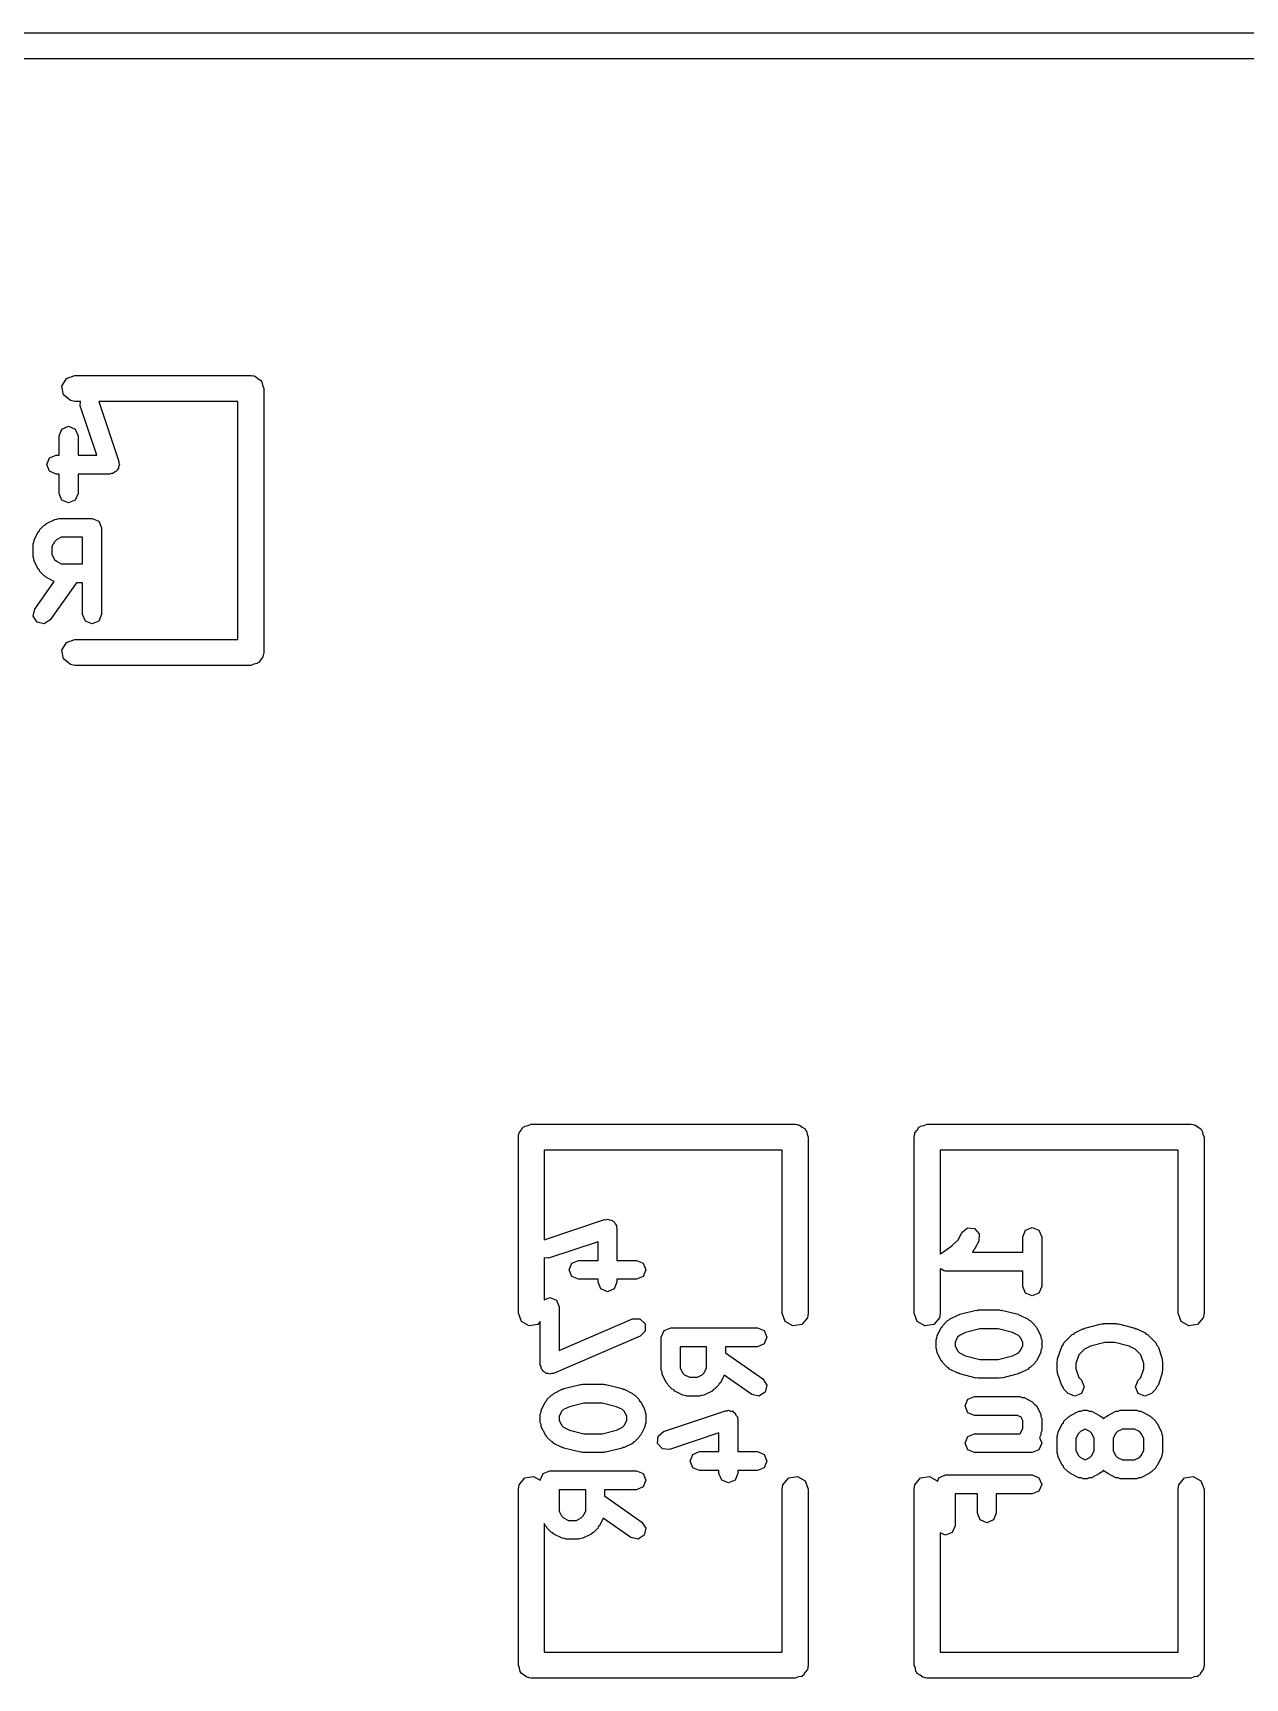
# Model space of a CAD drawing. Extents: x 0.04 to 3.57, y 0.34 to 1.61.
# Drawn here: x 1.073 to 1.3486, y 1.2368 to 1.6108 of the extents above; entities that cross this region are included whole.
import ezdxf

# ---------------------------------------------------------------- set-up
doc = ezdxf.new("R2010")
doc.units = 0
doc.header["$MEASUREMENT"] = 0
doc.layers.add('BLACK', color=7, linetype='CONTINUOUS')

msp = doc.modelspace()

# ---------------------------------------------------------------- linework, layer by layer
at = {"layer": 'BLACK', "linetype": 'CONTINUOUS'}
for p, q in [((0.03835, 1.61083), (1.77063, 1.61083)), ((1.76768, 1.60492), (0.0413, 1.60492)), ((1.07959, 1.53051), (1.0806, 1.53226)), ((1.07994, 1.52852), (1.07959, 1.53051)), ((1.0806, 1.53226), (1.0825, 1.53295)), ((1.0825, 1.53295), (1.1225, 1.53295)), ((1.1225, 1.53295), (1.12288, 1.53289)), ((1.12288, 1.53289), (1.12301, 1.53291)), ((1.12301, 1.53291), (1.12313, 1.53284)), ((1.12313, 1.53284), (1.12351, 1.53277)), ((1.12351, 1.53277), (1.1241, 1.53228)), ((1.1241, 1.53228), (1.12476, 1.5319)), ((1.12476, 1.5319), (1.12485, 1.53165)), ((1.12485, 1.53165), (1.12506, 1.53148)), ((1.12506, 1.53148), (1.12519, 1.53072)), ((1.12519, 1.53072), (1.12545, 1.53)), ((1.12545, 1.53), (1.12545, 1.47)), ((1.08149, 1.52723), (1.07994, 1.52852)), ((1.0825, 1.52705), (1.08149, 1.52723)), ((1.08382, 1.52705), (1.0825, 1.52705)), ((1.08375, 1.52607), (1.08382, 1.52705)), ((1.0875, 1.51483), (1.08375, 1.52607)), ((1.11955, 1.52705), (1.08796, 1.52705)), ((1.08796, 1.52705), (1.09252, 1.51336)), ((1.11955, 1.47295), (1.11955, 1.52705)), ((1.07895, 1.51924), (1.07958, 1.52076)), ((1.07895, 1.51483), (1.07895, 1.51924)), ((1.07958, 1.52076), (1.0811, 1.52139)), ((1.0811, 1.52139), (1.08262, 1.52076)), ((1.08262, 1.52076), (1.08325, 1.51924)), ((1.08325, 1.51924), (1.08325, 1.51483)), ((1.07677, 1.5142), (1.07829, 1.51483)), ((1.07829, 1.51483), (1.07895, 1.51483)), ((1.08325, 1.51483), (1.0875, 1.51483)), ((1.07614, 1.51268), (1.07677, 1.5142)), ((1.07677, 1.51116), (1.07614, 1.51268)), ((1.07829, 1.51053), (1.07677, 1.51116)), ((1.092, 1.51116), (1.09154, 1.51096)), ((1.09214, 1.51148), (1.092, 1.51116)), ((1.09241, 1.51172), (1.09214, 1.51148)), ((1.09244, 1.51221), (1.09241, 1.51172)), ((1.09263, 1.51268), (1.09244, 1.51221)), ((1.09252, 1.51336), (1.0925, 1.513)), ((1.0925, 1.513), (1.09263, 1.51268)), ((1.07895, 1.51053), (1.07829, 1.51053)), ((1.07895, 1.50611), (1.07895, 1.51053)), ((1.09048, 1.51053), (1.08325, 1.51053)), ((1.08325, 1.51053), (1.08325, 1.50611)), ((1.09081, 1.51066), (1.09048, 1.51053)), ((1.09116, 1.51064), (1.09081, 1.51066)), ((1.09154, 1.51096), (1.09116, 1.51064)), ((1.07958, 1.50459), (1.07895, 1.50611)), ((1.0811, 1.50396), (1.07958, 1.50459)), ((1.08262, 1.50459), (1.0811, 1.50396)), ((1.08325, 1.50611), (1.08262, 1.50459)), ((1.07608, 1.49929), (1.07796, 1.50023)), ((1.07796, 1.50023), (1.07845, 1.50027)), ((1.07845, 1.50027), (1.07892, 1.50046)), ((1.07892, 1.50046), (1.08642, 1.50046)), ((1.08642, 1.50046), (1.08794, 1.49983)), ((1.08794, 1.49983), (1.08857, 1.49831)), ((1.07324, 1.49552), (1.07418, 1.4974)), ((1.07418, 1.4974), (1.07445, 1.49763)), ((1.07445, 1.49763), (1.07458, 1.49795)), ((1.07458, 1.49795), (1.07552, 1.49889)), ((1.07552, 1.49889), (1.07585, 1.49903)), ((1.07585, 1.49903), (1.07608, 1.49929)), ((1.07942, 1.49616), (1.07831, 1.4956)), ((1.08427, 1.49616), (1.07942, 1.49616)), ((1.08427, 1.49014), (1.08427, 1.49616)), ((1.08857, 1.49831), (1.08857, 1.47861)), ((1.07301, 1.49456), (1.07321, 1.49502)), ((1.07301, 1.49174), (1.07301, 1.49456)), ((1.07321, 1.49502), (1.07324, 1.49552)), ((1.07787, 1.49516), (1.07731, 1.49405)), ((1.07731, 1.49405), (1.07731, 1.49225)), ((1.07831, 1.4956), (1.07787, 1.49516)), ((1.07321, 1.49128), (1.07301, 1.49174)), ((1.07324, 1.49078), (1.07321, 1.49128)), ((1.07418, 1.48891), (1.07324, 1.49078)), ((1.07445, 1.48867), (1.07418, 1.48891)), ((1.07458, 1.48835), (1.07445, 1.48867)), ((1.07731, 1.49225), (1.07787, 1.49114)), ((1.07787, 1.49114), (1.07831, 1.4907)), ((1.07831, 1.4907), (1.07942, 1.49014)), ((1.07942, 1.49014), (1.08427, 1.49014)), ((1.0734, 1.47984), (1.07781, 1.48614)), ((1.07552, 1.48741), (1.07458, 1.48835)), ((1.07585, 1.48727), (1.07552, 1.48741)), ((1.07608, 1.48701), (1.07585, 1.48727)), ((1.07781, 1.48614), (1.07608, 1.48701)), ((1.08285, 1.48584), (1.07693, 1.47738)), ((1.08427, 1.48584), (1.08285, 1.48584)), ((1.08427, 1.47861), (1.08427, 1.48584)), ((1.07305, 1.47824), (1.0734, 1.47984)), ((1.07393, 1.47685), (1.07305, 1.47824)), ((1.07693, 1.47738), (1.07554, 1.47649)), ((1.0849, 1.47709), (1.08427, 1.47861)), ((1.08857, 1.47861), (1.08794, 1.47709)), ((1.07554, 1.47649), (1.07393, 1.47685)), ((1.08642, 1.47646), (1.0849, 1.47709)), ((1.08794, 1.47709), (1.08642, 1.47646)), ((1.07959, 1.47051), (1.0806, 1.47226)), ((1.07994, 1.46852), (1.07959, 1.47051)), ((1.0806, 1.47226), (1.0825, 1.47295)), ((1.0825, 1.47295), (1.11955, 1.47295)), ((1.12545, 1.47), (1.12539, 1.46962)), ((1.08149, 1.46723), (1.07994, 1.46852)), ((1.0825, 1.46705), (1.08149, 1.46723)), ((1.1225, 1.46705), (1.0825, 1.46705)), ((1.12322, 1.46731), (1.1225, 1.46705)), ((1.12398, 1.46744), (1.12322, 1.46731)), ((1.12415, 1.46765), (1.12398, 1.46744)), ((1.1244, 1.46774), (1.12415, 1.46765)), ((1.12478, 1.4684), (1.1244, 1.46774)), ((1.12527, 1.46899), (1.12478, 1.4684)), ((1.12534, 1.46937), (1.12527, 1.46899)), ((1.12541, 1.46949), (1.12534, 1.46937)), ((1.12539, 1.46962), (1.12541, 1.46949)), ((1.18402, 1.36136), (1.1844, 1.36203)), ((1.1844, 1.36203), (1.18465, 1.36212)), ((1.18465, 1.36212), (1.18482, 1.36232)), ((1.18482, 1.36232), (1.18558, 1.36245)), ((1.18558, 1.36245), (1.1863, 1.36272)), ((1.1863, 1.36272), (1.2463, 1.36272)), ((1.2463, 1.36272), (1.24668, 1.36265)), ((1.24668, 1.36265), (1.24681, 1.36267)), ((1.24681, 1.36267), (1.24693, 1.36261)), ((1.24693, 1.36261), (1.24731, 1.36254)), ((1.24731, 1.36254), (1.2479, 1.36205)), ((1.2479, 1.36205), (1.24856, 1.36166)), ((1.24856, 1.36166), (1.24865, 1.36141)), ((1.27402, 1.36136), (1.2744, 1.36203)), ((1.2744, 1.36203), (1.27465, 1.36212)), ((1.27465, 1.36212), (1.27482, 1.36232)), ((1.27482, 1.36232), (1.27558, 1.36245)), ((1.27558, 1.36245), (1.2763, 1.36272)), ((1.2763, 1.36272), (1.3363, 1.36272)), ((1.3363, 1.36272), (1.33668, 1.36265)), ((1.33668, 1.36265), (1.33681, 1.36267)), ((1.33681, 1.36267), (1.33693, 1.36261)), ((1.33693, 1.36261), (1.33731, 1.36254)), ((1.33731, 1.36254), (1.3379, 1.36205)), ((1.3379, 1.36205), (1.33856, 1.36166)), ((1.33856, 1.36166), (1.33865, 1.36141)), ((1.18335, 1.35976), (1.18341, 1.36015)), ((1.18335, 1.31976), (1.18335, 1.35976)), ((1.18339, 1.36028), (1.18346, 1.36039)), ((1.18341, 1.36015), (1.18339, 1.36028)), ((1.18346, 1.36039), (1.18352, 1.36077)), ((1.18352, 1.36077), (1.18402, 1.36136)), ((1.24865, 1.36141), (1.24886, 1.36124)), ((1.24886, 1.36124), (1.24899, 1.36048)), ((1.24899, 1.36048), (1.24925, 1.35976)), ((1.24925, 1.35976), (1.24925, 1.31976)), ((1.27335, 1.35976), (1.27341, 1.36015)), ((1.27335, 1.31976), (1.27335, 1.35976)), ((1.27339, 1.36028), (1.27346, 1.36039)), ((1.27341, 1.36015), (1.27339, 1.36028)), ((1.27346, 1.36039), (1.27352, 1.36077)), ((1.27352, 1.36077), (1.27402, 1.36136)), ((1.33865, 1.36141), (1.33886, 1.36124)), ((1.33886, 1.36124), (1.33899, 1.36048)), ((1.33899, 1.36048), (1.33925, 1.35976)), ((1.33925, 1.35976), (1.33925, 1.31976)), ((1.24335, 1.35681), (1.18925, 1.35681)), ((1.18925, 1.35681), (1.18925, 1.33648)), ((1.24335, 1.31976), (1.24335, 1.35681)), ((1.33335, 1.35681), (1.27925, 1.35681)), ((1.27925, 1.35681), (1.27925, 1.33322)), ((1.33335, 1.31976), (1.33335, 1.35681)), ((1.18925, 1.33648), (1.20294, 1.34104)), ((1.20294, 1.34104), (1.2033, 1.34102)), ((1.2033, 1.34102), (1.20362, 1.34115)), ((1.20362, 1.34115), (1.20408, 1.34096)), ((1.20408, 1.34096), (1.20458, 1.34093)), ((1.20458, 1.34093), (1.20482, 1.34066)), ((1.20482, 1.34066), (1.20514, 1.34052)), ((1.20514, 1.34052), (1.20533, 1.34006)), ((1.20533, 1.34006), (1.20566, 1.33968)), ((1.20566, 1.33968), (1.20564, 1.33933)), ((1.20564, 1.33933), (1.20577, 1.339)), ((1.20577, 1.339), (1.20577, 1.33177)), ((1.28419, 1.33809), (1.28544, 1.33917)), ((1.28544, 1.33917), (1.28708, 1.33905)), ((1.28708, 1.33905), (1.28816, 1.33781)), ((1.29867, 1.33865), (1.30019, 1.33928)), ((1.30019, 1.33928), (1.30171, 1.33865)), ((1.20147, 1.33602), (1.19023, 1.33227)), ((1.20147, 1.33177), (1.20147, 1.33602)), ((1.28193, 1.33505), (1.28341, 1.33653)), ((1.28341, 1.33653), (1.28419, 1.33809)), ((1.28804, 1.33617), (1.2871, 1.33429)), ((1.28816, 1.33781), (1.28804, 1.33617)), ((1.29804, 1.33713), (1.29867, 1.33865)), ((1.29804, 1.33365), (1.29804, 1.33713)), ((1.30171, 1.33865), (1.30234, 1.33713)), ((1.30234, 1.33713), (1.30234, 1.32587)), ((1.19023, 1.33227), (1.18925, 1.33234)), ((1.18925, 1.33234), (1.18925, 1.32282)), ((1.19554, 1.33114), (1.19706, 1.33177)), ((1.19706, 1.33177), (1.20147, 1.33177)), ((1.20577, 1.33177), (1.21019, 1.33177)), ((1.21019, 1.33177), (1.21171, 1.33114)), ((1.27925, 1.33322), (1.2793, 1.33329)), ((1.2793, 1.33329), (1.28193, 1.33505)), ((1.2867, 1.33373), (1.28662, 1.33365)), ((1.28662, 1.33365), (1.29804, 1.33365)), ((1.28684, 1.33406), (1.2867, 1.33373)), ((1.2871, 1.33429), (1.28684, 1.33406)), ((1.19491, 1.32962), (1.19554, 1.33114)), ((1.19554, 1.3281), (1.19491, 1.32962)), ((1.19706, 1.32747), (1.19554, 1.3281)), ((1.21171, 1.3281), (1.21019, 1.32747)), ((1.21171, 1.33114), (1.21234, 1.32962)), ((1.21234, 1.32962), (1.21171, 1.3281)), ((1.27955, 1.32974), (1.27925, 1.32986)), ((1.27925, 1.32986), (1.27925, 1.31976)), ((1.28007, 1.32939), (1.27955, 1.32974)), ((1.28028, 1.32943), (1.28007, 1.32939)), ((1.28049, 1.32935), (1.28028, 1.32943)), ((1.29804, 1.32935), (1.28049, 1.32935)), ((1.29804, 1.32587), (1.29804, 1.32935)), ((1.20147, 1.32747), (1.19706, 1.32747)), ((1.20147, 1.32681), (1.20147, 1.32747)), ((1.2021, 1.32529), (1.20147, 1.32681)), ((1.20362, 1.32466), (1.2021, 1.32529)), ((1.20514, 1.32529), (1.20362, 1.32466)), ((1.20577, 1.32681), (1.20514, 1.32529)), ((1.21019, 1.32747), (1.20577, 1.32747)), ((1.20577, 1.32747), (1.20577, 1.32681)), ((1.29867, 1.32435), (1.29804, 1.32587)), ((1.30019, 1.32372), (1.29867, 1.32435)), ((1.30171, 1.32435), (1.30019, 1.32372)), ((1.30234, 1.32587), (1.30171, 1.32435)), ((1.18925, 1.32282), (1.19049, 1.32333)), ((1.19049, 1.32333), (1.19201, 1.3227)), ((1.19201, 1.3227), (1.19264, 1.32118)), ((1.19264, 1.32118), (1.19264, 1.31131)), ((1.28372, 1.31951), (1.28747, 1.32045)), ((1.28747, 1.32045), (1.28774, 1.32041)), ((1.28774, 1.32041), (1.28799, 1.32052)), ((1.28799, 1.32052), (1.29268, 1.32052)), ((1.29268, 1.32052), (1.29294, 1.32041)), ((1.29294, 1.32041), (1.29321, 1.32045)), ((1.29321, 1.32045), (1.29696, 1.31951)), ((1.18404, 1.31787), (1.18335, 1.31976)), ((1.18579, 1.31686), (1.18404, 1.31787)), ((1.18778, 1.31721), (1.18579, 1.31686)), ((1.18834, 1.31788), (1.18778, 1.31721)), ((1.18834, 1.30805), (1.18834, 1.31788)), ((1.19264, 1.31131), (1.20934, 1.31847)), ((1.20934, 1.31847), (1.21099, 1.31849)), ((1.21099, 1.31849), (1.21217, 1.31734)), ((1.21217, 1.31734), (1.21219, 1.31569)), ((1.24404, 1.31787), (1.24335, 1.31976)), ((1.24579, 1.31686), (1.24404, 1.31787)), ((1.24778, 1.31721), (1.24579, 1.31686)), ((1.24907, 1.31875), (1.24778, 1.31721)), ((1.24925, 1.31976), (1.24907, 1.31875)), ((1.27404, 1.31787), (1.27335, 1.31976)), ((1.27579, 1.31686), (1.27404, 1.31787)), ((1.27778, 1.31721), (1.27579, 1.31686)), ((1.27907, 1.31875), (1.27778, 1.31721)), ((1.27925, 1.31976), (1.27907, 1.31875)), ((1.2795, 1.31651), (1.27977, 1.31675)), ((1.27977, 1.31675), (1.27991, 1.31707)), ((1.27991, 1.31707), (1.28085, 1.31801)), ((1.28085, 1.31801), (1.28117, 1.31815)), ((1.28117, 1.31815), (1.2814, 1.31841)), ((1.2814, 1.31841), (1.28328, 1.31935)), ((1.28328, 1.31935), (1.28352, 1.31937)), ((1.28352, 1.31937), (1.28372, 1.31951)), ((1.29696, 1.31951), (1.29715, 1.31937)), ((1.29715, 1.31937), (1.2974, 1.31935)), ((1.2974, 1.31935), (1.29927, 1.31841)), ((1.29927, 1.31841), (1.29951, 1.31815)), ((1.29951, 1.31815), (1.29983, 1.31801)), ((1.29983, 1.31801), (1.30077, 1.31707)), ((1.30077, 1.31707), (1.30091, 1.31675)), ((1.30091, 1.31675), (1.30117, 1.31651)), ((1.31216, 1.31639), (1.31591, 1.31733)), ((1.31591, 1.31733), (1.31618, 1.31729)), ((1.31618, 1.31729), (1.31643, 1.31739)), ((1.31643, 1.31739), (1.31925, 1.31739)), ((1.31925, 1.31739), (1.3195, 1.31729)), ((1.3195, 1.31729), (1.31977, 1.31733)), ((1.31977, 1.31733), (1.32352, 1.31639)), ((1.33404, 1.31787), (1.33335, 1.31976)), ((1.33579, 1.31686), (1.33404, 1.31787)), ((1.33778, 1.31721), (1.33579, 1.31686)), ((1.33907, 1.31875), (1.33778, 1.31721)), ((1.33925, 1.31976), (1.33907, 1.31875)), ((1.21104, 1.31451), (1.19134, 1.30607)), ((1.21219, 1.31569), (1.21104, 1.31451)), ((1.21584, 1.3143), (1.21647, 1.31582)), ((1.21584, 1.3068), (1.21584, 1.3143)), ((1.21647, 1.31582), (1.21799, 1.31645)), ((1.21799, 1.31645), (1.23769, 1.31645)), ((1.23769, 1.31645), (1.23921, 1.31582)), ((1.23921, 1.31582), (1.23984, 1.3143)), ((1.23984, 1.3143), (1.23921, 1.31278)), ((1.27834, 1.31368), (1.27853, 1.31414)), ((1.27834, 1.3118), (1.27834, 1.31368)), ((1.27853, 1.31414), (1.27857, 1.31464)), ((1.27857, 1.31464), (1.2795, 1.31651)), ((1.28319, 1.31428), (1.28264, 1.31317)), ((1.28264, 1.31317), (1.28264, 1.31231)), ((1.28364, 1.31472), (1.28319, 1.31428)), ((1.28499, 1.3154), (1.28364, 1.31472)), ((1.28826, 1.31622), (1.28499, 1.3154)), ((1.29242, 1.31622), (1.28826, 1.31622)), ((1.29569, 1.3154), (1.29242, 1.31622)), ((1.29704, 1.31472), (1.29569, 1.3154)), ((1.29748, 1.31428), (1.29704, 1.31472)), ((1.29804, 1.31317), (1.29748, 1.31428)), ((1.29804, 1.31231), (1.29804, 1.31317)), ((1.30117, 1.31651), (1.30211, 1.31464)), ((1.30211, 1.31464), (1.30215, 1.31414)), ((1.30215, 1.31414), (1.30234, 1.31368)), ((1.30234, 1.31368), (1.30234, 1.3118)), ((1.30722, 1.31255), (1.30741, 1.31301)), ((1.30741, 1.31301), (1.30928, 1.31489)), ((1.30928, 1.31489), (1.30961, 1.31502)), ((1.30961, 1.31502), (1.30984, 1.31529)), ((1.30984, 1.31529), (1.31172, 1.31623)), ((1.31172, 1.31623), (1.31196, 1.31624)), ((1.31196, 1.31624), (1.31216, 1.31639)), ((1.3167, 1.31309), (1.31343, 1.31228)), ((1.31898, 1.31309), (1.3167, 1.31309)), ((1.32225, 1.31228), (1.31898, 1.31309)), ((1.32352, 1.31639), (1.32372, 1.31624)), ((1.32372, 1.31624), (1.32396, 1.31623)), ((1.32396, 1.31623), (1.32584, 1.31529)), ((1.32584, 1.31529), (1.32607, 1.31502)), ((1.32607, 1.31502), (1.3264, 1.31489)), ((1.3264, 1.31489), (1.32827, 1.31301)), ((1.32827, 1.31301), (1.32846, 1.31255)), ((1.22616, 1.31215), (1.22014, 1.31215)), ((1.22014, 1.31215), (1.22014, 1.30731)), ((1.22616, 1.30731), (1.22616, 1.31215)), ((1.23769, 1.31215), (1.23046, 1.31215)), ((1.23046, 1.31215), (1.23046, 1.31073)), ((1.23046, 1.31073), (1.23892, 1.30481)), ((1.23921, 1.31278), (1.23769, 1.31215)), ((1.27853, 1.31134), (1.27834, 1.3118)), ((1.27857, 1.31084), (1.27853, 1.31134)), ((1.2795, 1.30896), (1.27857, 1.31084)), ((1.28264, 1.31231), (1.28319, 1.3112)), ((1.28319, 1.3112), (1.28364, 1.31075)), ((1.28364, 1.31075), (1.28499, 1.31008)), ((1.28499, 1.31008), (1.28826, 1.30926)), ((1.28826, 1.30926), (1.29242, 1.30926)), ((1.29242, 1.30926), (1.29569, 1.31008)), ((1.29569, 1.31008), (1.29704, 1.31075)), ((1.29704, 1.31075), (1.29748, 1.3112)), ((1.29748, 1.3112), (1.29804, 1.31231)), ((1.30211, 1.31084), (1.30117, 1.30896)), ((1.30215, 1.31134), (1.30211, 1.31084)), ((1.30234, 1.3118), (1.30215, 1.31134)), ((1.30595, 1.30936), (1.30689, 1.31217)), ((1.30597, 1.309), (1.30595, 1.30936)), ((1.30689, 1.31217), (1.30722, 1.31255)), ((1.31081, 1.31033), (1.31014, 1.30833)), ((1.31208, 1.3116), (1.31081, 1.31033)), ((1.31343, 1.31228), (1.31208, 1.3116)), ((1.3236, 1.3116), (1.32225, 1.31228)), ((1.32487, 1.31033), (1.3236, 1.3116)), ((1.32554, 1.30833), (1.32487, 1.31033)), ((1.32846, 1.31255), (1.32879, 1.31217)), ((1.32879, 1.31217), (1.32973, 1.30936)), ((1.32973, 1.30936), (1.3297, 1.309)), ((1.18851, 1.30764), (1.18834, 1.30805)), ((1.18851, 1.3072), (1.18851, 1.30764)), ((1.18881, 1.30691), (1.18851, 1.3072)), ((1.18897, 1.30653), (1.18881, 1.30691)), ((1.18938, 1.30636), (1.18897, 1.30653)), ((1.18969, 1.30605), (1.18938, 1.30636)), ((1.19011, 1.30606), (1.18969, 1.30605)), ((1.19049, 1.3059), (1.19011, 1.30606)), ((1.1909, 1.30607), (1.19049, 1.3059)), ((1.19134, 1.30607), (1.1909, 1.30607)), ((1.21603, 1.30634), (1.21584, 1.3068)), ((1.21607, 1.30584), (1.21603, 1.30634)), ((1.217, 1.30396), (1.21607, 1.30584)), ((1.22014, 1.30731), (1.22069, 1.3062)), ((1.22069, 1.3062), (1.22114, 1.30575)), ((1.22114, 1.30575), (1.22225, 1.3052)), ((1.22405, 1.3052), (1.22516, 1.30575)), ((1.22516, 1.30575), (1.2256, 1.3062)), ((1.2256, 1.3062), (1.22616, 1.30731)), ((1.23016, 1.30569), (1.22929, 1.30396)), ((1.23646, 1.30129), (1.23016, 1.30569)), ((1.27977, 1.30873), (1.2795, 1.30896)), ((1.27991, 1.3084), (1.27977, 1.30873)), ((1.28085, 1.30746), (1.27991, 1.3084)), ((1.28117, 1.30733), (1.28085, 1.30746)), ((1.2814, 1.30706), (1.28117, 1.30733)), ((1.28328, 1.30612), (1.2814, 1.30706)), ((1.28352, 1.30611), (1.28328, 1.30612)), ((1.28372, 1.30596), (1.28352, 1.30611)), ((1.28747, 1.30502), (1.28372, 1.30596)), ((1.29696, 1.30596), (1.29321, 1.30502)), ((1.29715, 1.30611), (1.29696, 1.30596)), ((1.2974, 1.30612), (1.29715, 1.30611)), ((1.29927, 1.30706), (1.2974, 1.30612)), ((1.29951, 1.30733), (1.29927, 1.30706)), ((1.29983, 1.30746), (1.29951, 1.30733)), ((1.30077, 1.3084), (1.29983, 1.30746)), ((1.30091, 1.30873), (1.30077, 1.3084)), ((1.30117, 1.30896), (1.30091, 1.30873)), ((1.30584, 1.30868), (1.30597, 1.309)), ((1.30584, 1.3068), (1.30584, 1.30868)), ((1.30597, 1.30647), (1.30584, 1.3068)), ((1.30595, 1.30612), (1.30597, 1.30647)), ((1.30689, 1.30331), (1.30595, 1.30612)), ((1.31014, 1.30833), (1.31014, 1.30715)), ((1.31014, 1.30715), (1.31081, 1.30515)), ((1.32487, 1.30515), (1.32554, 1.30715)), ((1.32554, 1.30715), (1.32554, 1.30833)), ((1.32973, 1.30612), (1.32879, 1.30331)), ((1.3297, 1.309), (1.32984, 1.30868)), ((1.32984, 1.3068), (1.3297, 1.30647)), ((1.3297, 1.30647), (1.32973, 1.30612)), ((1.32984, 1.30868), (1.32984, 1.3068)), ((1.1914, 1.30153), (1.19328, 1.30247)), ((1.19328, 1.30247), (1.19352, 1.30248)), ((1.19352, 1.30248), (1.19372, 1.30263)), ((1.19372, 1.30263), (1.19747, 1.30357)), ((1.19747, 1.30357), (1.19774, 1.30353)), ((1.19774, 1.30353), (1.19799, 1.30363)), ((1.19799, 1.30363), (1.20268, 1.30363)), ((1.20268, 1.30363), (1.20294, 1.30353)), ((1.20294, 1.30353), (1.20321, 1.30357)), ((1.20321, 1.30357), (1.20696, 1.30263)), ((1.20696, 1.30263), (1.20715, 1.30248)), ((1.20715, 1.30248), (1.2074, 1.30247)), ((1.2074, 1.30247), (1.20927, 1.30153)), ((1.21727, 1.30373), (1.217, 1.30396)), ((1.21741, 1.3034), (1.21727, 1.30373)), ((1.21835, 1.30246), (1.21741, 1.3034)), ((1.21867, 1.30233), (1.21835, 1.30246)), ((1.2189, 1.30206), (1.21867, 1.30233)), ((1.22078, 1.30112), (1.2189, 1.30206)), ((1.22225, 1.3052), (1.22405, 1.3052)), ((1.22739, 1.30206), (1.22552, 1.30112)), ((1.22763, 1.30233), (1.22739, 1.30206)), ((1.22795, 1.30246), (1.22763, 1.30233)), ((1.22889, 1.3034), (1.22795, 1.30246)), ((1.22903, 1.30373), (1.22889, 1.3034)), ((1.22929, 1.30396), (1.22903, 1.30373)), ((1.23945, 1.30181), (1.23806, 1.30093)), ((1.23892, 1.30481), (1.23981, 1.30342)), ((1.23981, 1.30342), (1.23945, 1.30181)), ((1.28774, 1.30506), (1.28747, 1.30502)), ((1.28799, 1.30496), (1.28774, 1.30506)), ((1.29268, 1.30496), (1.28799, 1.30496)), ((1.29294, 1.30506), (1.29268, 1.30496)), ((1.29321, 1.30502), (1.29294, 1.30506)), ((1.30722, 1.30293), (1.30689, 1.30331)), ((1.30741, 1.30246), (1.30722, 1.30293)), ((1.30835, 1.30153), (1.30741, 1.30246)), ((1.31081, 1.30515), (1.31139, 1.30457)), ((1.31139, 1.30457), (1.31202, 1.30305)), ((1.31202, 1.30305), (1.31139, 1.30153)), ((1.32366, 1.30305), (1.32429, 1.30457)), ((1.32429, 1.30153), (1.32366, 1.30305)), ((1.32429, 1.30457), (1.32487, 1.30515)), ((1.32827, 1.30246), (1.32733, 1.30153)), ((1.32846, 1.30293), (1.32827, 1.30246)), ((1.32879, 1.30331), (1.32846, 1.30293)), ((1.18857, 1.29775), (1.1895, 1.29963)), ((1.1895, 1.29963), (1.18977, 1.29986)), ((1.18977, 1.29986), (1.18991, 1.30019)), ((1.18991, 1.30019), (1.19085, 1.30112)), ((1.19085, 1.30112), (1.19117, 1.30126)), ((1.19117, 1.30126), (1.1914, 1.30153)), ((1.19364, 1.29784), (1.19319, 1.29739)), ((1.19499, 1.29851), (1.19364, 1.29784)), ((1.19826, 1.29933), (1.19499, 1.29851)), ((1.20242, 1.29933), (1.19826, 1.29933)), ((1.20569, 1.29851), (1.20242, 1.29933)), ((1.20704, 1.29784), (1.20569, 1.29851)), ((1.20748, 1.29739), (1.20704, 1.29784)), ((1.20927, 1.30153), (1.20951, 1.30126)), ((1.20951, 1.30126), (1.20983, 1.30112)), ((1.20983, 1.30112), (1.21077, 1.30019)), ((1.21077, 1.30019), (1.21091, 1.29986)), ((1.21091, 1.29986), (1.21117, 1.29963)), ((1.21117, 1.29963), (1.21211, 1.29775)), ((1.22128, 1.30109), (1.22078, 1.30112)), ((1.22174, 1.3009), (1.22128, 1.30109)), ((1.22456, 1.3009), (1.22174, 1.3009)), ((1.22502, 1.30109), (1.22456, 1.3009)), ((1.22552, 1.30112), (1.22502, 1.30109)), ((1.23806, 1.30093), (1.23646, 1.30129)), ((1.28491, 1.29867), (1.28554, 1.30019)), ((1.28554, 1.29715), (1.28491, 1.29867)), ((1.28554, 1.30019), (1.28706, 1.30082)), ((1.28706, 1.30082), (1.29737, 1.30082)), ((1.29737, 1.30082), (1.29784, 1.30062)), ((1.29784, 1.30062), (1.29834, 1.30059)), ((1.29834, 1.30059), (1.30021, 1.29965)), ((1.30021, 1.29965), (1.30066, 1.29914)), ((1.30066, 1.29914), (1.30117, 1.29869)), ((1.30117, 1.29869), (1.30211, 1.29681)), ((1.30987, 1.3009), (1.30835, 1.30153)), ((1.31139, 1.30153), (1.30987, 1.3009)), ((1.32581, 1.3009), (1.32429, 1.30153)), ((1.32733, 1.30153), (1.32581, 1.3009)), ((1.18834, 1.29679), (1.18853, 1.29725)), ((1.18834, 1.29491), (1.18834, 1.29679)), ((1.18853, 1.29445), (1.18834, 1.29491)), ((1.18853, 1.29725), (1.18857, 1.29775)), ((1.18857, 1.29395), (1.18853, 1.29445)), ((1.19319, 1.29739), (1.19264, 1.29628)), ((1.19264, 1.29628), (1.19264, 1.29542)), ((1.19264, 1.29542), (1.19319, 1.29431)), ((1.19319, 1.29431), (1.19364, 1.29387)), ((1.20704, 1.29387), (1.20748, 1.29431)), ((1.20804, 1.29628), (1.20748, 1.29739)), ((1.20748, 1.29431), (1.20804, 1.29542)), ((1.20804, 1.29542), (1.20804, 1.29628)), ((1.21211, 1.29775), (1.21215, 1.29725)), ((1.21215, 1.29445), (1.21211, 1.29395)), ((1.21215, 1.29725), (1.21234, 1.29679)), ((1.21234, 1.29491), (1.21215, 1.29445)), ((1.21234, 1.29679), (1.21234, 1.29491)), ((1.21637, 1.29289), (1.23044, 1.29758)), ((1.23044, 1.29758), (1.2308, 1.29756)), ((1.2308, 1.29756), (1.23112, 1.29769)), ((1.23112, 1.29769), (1.23158, 1.2975)), ((1.23158, 1.2975), (1.23208, 1.29747)), ((1.23208, 1.29747), (1.23232, 1.2972)), ((1.23232, 1.2972), (1.23264, 1.29706)), ((1.23264, 1.29706), (1.23283, 1.2966)), ((1.23283, 1.2966), (1.23316, 1.29622)), ((1.23316, 1.29622), (1.23314, 1.29587)), ((1.23314, 1.29587), (1.23327, 1.29554)), ((1.23327, 1.29554), (1.23327, 1.28831)), ((1.28706, 1.29652), (1.28554, 1.29715)), ((1.29687, 1.29652), (1.28706, 1.29652)), ((1.29765, 1.29613), (1.29687, 1.29652)), ((1.29804, 1.29534), (1.29765, 1.29613)), ((1.29804, 1.29355), (1.29804, 1.29534)), ((1.30211, 1.29681), (1.30215, 1.29631)), ((1.30215, 1.29631), (1.30234, 1.29585)), ((1.30234, 1.29585), (1.30234, 1.29304)), ((1.30607, 1.29275), (1.307, 1.29463)), ((1.307, 1.29463), (1.30727, 1.29486)), ((1.30727, 1.29486), (1.30741, 1.29519)), ((1.30741, 1.29519), (1.30835, 1.29612)), ((1.30835, 1.29612), (1.30867, 1.29626)), ((1.30867, 1.29626), (1.3089, 1.29653)), ((1.3089, 1.29653), (1.31078, 1.29747)), ((1.31078, 1.29747), (1.31128, 1.2975)), ((1.31128, 1.2975), (1.31174, 1.29769)), ((1.31174, 1.29769), (1.31268, 1.29769)), ((1.31268, 1.29769), (1.31314, 1.2975)), ((1.31314, 1.2975), (1.31364, 1.29747)), ((1.31364, 1.29747), (1.31552, 1.29653)), ((1.31552, 1.29653), (1.31575, 1.29626)), ((1.31575, 1.29626), (1.31608, 1.29612)), ((1.31608, 1.29612), (1.31643, 1.29577)), ((1.31643, 1.29577), (1.31679, 1.29612)), ((1.31679, 1.29612), (1.31711, 1.29626)), ((1.31711, 1.29626), (1.31735, 1.29653)), ((1.31735, 1.29653), (1.31922, 1.29747)), ((1.31922, 1.29747), (1.31972, 1.2975)), ((1.31972, 1.2975), (1.32018, 1.29769)), ((1.32018, 1.29769), (1.32394, 1.29769)), ((1.32394, 1.29769), (1.3244, 1.2975)), ((1.3244, 1.2975), (1.3249, 1.29747)), ((1.3249, 1.29747), (1.32677, 1.29653)), ((1.32677, 1.29653), (1.32701, 1.29626)), ((1.32701, 1.29626), (1.32733, 1.29612)), ((1.32733, 1.29612), (1.32827, 1.29519)), ((1.32827, 1.29519), (1.32841, 1.29486)), ((1.32841, 1.29486), (1.32867, 1.29463)), ((1.32867, 1.29463), (1.32961, 1.29275)), ((1.1895, 1.29208), (1.18857, 1.29395)), ((1.18977, 1.29184), (1.1895, 1.29208)), ((1.18991, 1.29152), (1.18977, 1.29184)), ((1.19085, 1.29058), (1.18991, 1.29152)), ((1.19117, 1.29044), (1.19085, 1.29058)), ((1.1914, 1.29018), (1.19117, 1.29044)), ((1.19364, 1.29387), (1.19499, 1.29319)), ((1.19499, 1.29319), (1.19826, 1.29237)), ((1.19826, 1.29237), (1.20242, 1.29237)), ((1.20242, 1.29237), (1.20569, 1.29319)), ((1.20569, 1.29319), (1.20704, 1.29387)), ((1.20951, 1.29044), (1.20927, 1.29018)), ((1.20983, 1.29058), (1.20951, 1.29044)), ((1.21077, 1.29152), (1.20983, 1.29058)), ((1.21091, 1.29184), (1.21077, 1.29152)), ((1.21117, 1.29208), (1.21091, 1.29184)), ((1.21211, 1.29395), (1.21117, 1.29208)), ((1.21501, 1.29017), (1.21513, 1.29181)), ((1.21513, 1.29181), (1.21637, 1.29289)), ((1.22897, 1.29256), (1.21773, 1.28881)), ((1.22897, 1.28831), (1.22897, 1.29256)), ((1.28491, 1.29022), (1.28554, 1.29174)), ((1.28554, 1.29174), (1.28706, 1.29237)), ((1.28706, 1.29237), (1.29742, 1.29237)), ((1.29742, 1.29237), (1.29748, 1.29243)), ((1.29748, 1.29243), (1.29804, 1.29355)), ((1.30211, 1.29208), (1.30182, 1.29148)), ((1.30182, 1.29148), (1.30234, 1.29022)), ((1.30215, 1.29258), (1.30211, 1.29208)), ((1.30234, 1.29304), (1.30215, 1.29258)), ((1.30584, 1.29179), (1.30603, 1.29225)), ((1.30584, 1.28804), (1.30584, 1.29179)), ((1.30603, 1.29225), (1.30607, 1.29275)), ((1.31069, 1.29239), (1.31014, 1.29128)), ((1.31014, 1.29128), (1.31014, 1.28855)), ((1.31114, 1.29284), (1.31069, 1.29239)), ((1.31221, 1.29337), (1.31114, 1.29284)), ((1.31328, 1.29284), (1.31221, 1.29337)), ((1.31373, 1.29239), (1.31328, 1.29284)), ((1.31428, 1.29128), (1.31373, 1.29239)), ((1.31428, 1.28855), (1.31428, 1.29128)), ((1.31914, 1.29239), (1.31858, 1.29128)), ((1.31858, 1.29128), (1.31858, 1.28855)), ((1.31958, 1.29284), (1.31914, 1.29239)), ((1.32069, 1.29339), (1.31958, 1.29284)), ((1.32343, 1.29339), (1.32069, 1.29339)), ((1.32454, 1.29284), (1.32343, 1.29339)), ((1.32498, 1.29239), (1.32454, 1.29284)), ((1.32554, 1.29128), (1.32498, 1.29239)), ((1.32554, 1.28855), (1.32554, 1.29128)), ((1.32961, 1.29275), (1.32965, 1.29225)), ((1.32965, 1.29225), (1.32984, 1.29179)), ((1.32984, 1.29179), (1.32984, 1.28804)), ((1.19328, 1.28924), (1.1914, 1.29018)), ((1.19352, 1.28922), (1.19328, 1.28924)), ((1.19372, 1.28908), (1.19352, 1.28922)), ((1.19747, 1.28814), (1.19372, 1.28908)), ((1.19774, 1.28818), (1.19747, 1.28814)), ((1.19799, 1.28807), (1.19774, 1.28818)), ((1.20268, 1.28807), (1.19799, 1.28807)), ((1.20294, 1.28818), (1.20268, 1.28807)), ((1.20321, 1.28814), (1.20294, 1.28818)), ((1.20696, 1.28908), (1.20321, 1.28814)), ((1.20715, 1.28922), (1.20696, 1.28908)), ((1.2074, 1.28924), (1.20715, 1.28922)), ((1.20927, 1.29018), (1.2074, 1.28924)), ((1.21609, 1.28893), (1.21501, 1.29017)), ((1.21773, 1.28881), (1.21609, 1.28893)), ((1.22241, 1.28616), (1.22304, 1.28768)), ((1.22304, 1.28768), (1.22456, 1.28831)), ((1.22456, 1.28831), (1.22897, 1.28831)), ((1.23327, 1.28831), (1.23769, 1.28831)), ((1.23769, 1.28831), (1.23921, 1.28768)), ((1.23921, 1.28768), (1.23984, 1.28616)), ((1.28554, 1.2887), (1.28491, 1.29022)), ((1.28706, 1.28807), (1.28554, 1.2887)), ((1.29831, 1.28807), (1.28706, 1.28807)), ((1.30019, 1.28807), (1.29831, 1.28807)), ((1.30171, 1.2887), (1.30019, 1.28807)), ((1.30234, 1.29022), (1.30171, 1.2887)), ((1.30603, 1.28758), (1.30584, 1.28804)), ((1.30607, 1.28708), (1.30603, 1.28758)), ((1.307, 1.2852), (1.30607, 1.28708)), ((1.31014, 1.28855), (1.31069, 1.28743)), ((1.31069, 1.28743), (1.31114, 1.28699)), ((1.31114, 1.28699), (1.31221, 1.28645)), ((1.31221, 1.28645), (1.31328, 1.28699)), ((1.31328, 1.28699), (1.31373, 1.28743)), ((1.31373, 1.28743), (1.31428, 1.28855)), ((1.31858, 1.28855), (1.31914, 1.28743)), ((1.31914, 1.28743), (1.31958, 1.28699)), ((1.31958, 1.28699), (1.32069, 1.28644)), ((1.32343, 1.28644), (1.32454, 1.28699)), ((1.32454, 1.28699), (1.32498, 1.28743)), ((1.32498, 1.28743), (1.32554, 1.28855)), ((1.32961, 1.28708), (1.32867, 1.2852)), ((1.32965, 1.28758), (1.32961, 1.28708)), ((1.32984, 1.28804), (1.32965, 1.28758)), ((1.18834, 1.28179), (1.18897, 1.2833)), ((1.18897, 1.2833), (1.19049, 1.28393)), ((1.19049, 1.28393), (1.21019, 1.28393)), ((1.21019, 1.28393), (1.21171, 1.2833)), ((1.21171, 1.2833), (1.21234, 1.28178)), ((1.22304, 1.28464), (1.22241, 1.28616)), ((1.22456, 1.28401), (1.22304, 1.28464)), ((1.22897, 1.28401), (1.22456, 1.28401)), ((1.22897, 1.28335), (1.22897, 1.28401)), ((1.2296, 1.28183), (1.22897, 1.28335)), ((1.23327, 1.28335), (1.23264, 1.28183)), ((1.23769, 1.28401), (1.23327, 1.28401)), ((1.23327, 1.28401), (1.23327, 1.28335)), ((1.23921, 1.28464), (1.23769, 1.28401)), ((1.23984, 1.28616), (1.23921, 1.28464)), ((1.27897, 1.28236), (1.28049, 1.28299)), ((1.28049, 1.28299), (1.30019, 1.28299)), ((1.30019, 1.28299), (1.30171, 1.28236)), ((1.30727, 1.28497), (1.307, 1.2852)), ((1.30741, 1.28464), (1.30727, 1.28497)), ((1.30835, 1.2837), (1.30741, 1.28464)), ((1.30867, 1.28357), (1.30835, 1.2837)), ((1.3089, 1.2833), (1.30867, 1.28357)), ((1.31078, 1.28236), (1.3089, 1.2833)), ((1.31552, 1.2833), (1.31364, 1.28236)), ((1.31575, 1.28357), (1.31552, 1.2833)), ((1.31608, 1.2837), (1.31575, 1.28357)), ((1.31643, 1.28406), (1.31608, 1.2837)), ((1.31679, 1.2837), (1.31643, 1.28406)), ((1.31711, 1.28357), (1.31679, 1.2837)), ((1.31735, 1.2833), (1.31711, 1.28357)), ((1.31922, 1.28236), (1.31735, 1.2833)), ((1.32069, 1.28644), (1.32343, 1.28644)), ((1.32677, 1.2833), (1.3249, 1.28236)), ((1.32701, 1.28357), (1.32677, 1.2833)), ((1.32733, 1.2837), (1.32701, 1.28357)), ((1.32827, 1.28464), (1.32733, 1.2837)), ((1.32841, 1.28497), (1.32827, 1.28464)), ((1.32867, 1.2852), (1.32841, 1.28497)), ((1.18335, 1.27976), (1.18352, 1.28077)), ((1.18335, 1.23976), (1.18335, 1.27976)), ((1.18352, 1.28077), (1.18482, 1.28232)), ((1.18482, 1.28232), (1.18681, 1.28267)), ((1.18681, 1.28267), (1.18834, 1.28179)), ((1.19866, 1.27963), (1.19264, 1.27963)), ((1.19264, 1.27963), (1.19264, 1.27478)), ((1.19866, 1.27478), (1.19866, 1.27963)), ((1.21019, 1.27963), (1.20296, 1.27963)), ((1.20296, 1.27963), (1.20296, 1.27821)), ((1.21171, 1.28026), (1.21019, 1.27963)), ((1.21234, 1.28178), (1.21171, 1.28026)), ((1.23112, 1.2812), (1.2296, 1.28183)), ((1.23264, 1.28183), (1.23112, 1.2812)), ((1.24335, 1.27976), (1.24352, 1.28077)), ((1.24335, 1.24272), (1.24335, 1.27976)), ((1.24352, 1.28077), (1.24482, 1.28232)), ((1.24482, 1.28232), (1.24681, 1.28267)), ((1.24681, 1.28267), (1.24856, 1.28166)), ((1.24856, 1.28166), (1.24925, 1.27976)), ((1.24925, 1.27976), (1.24925, 1.23976)), ((1.27335, 1.27976), (1.27352, 1.28077)), ((1.27335, 1.23976), (1.27335, 1.27976)), ((1.27352, 1.28077), (1.27482, 1.28232)), ((1.27482, 1.28232), (1.27681, 1.28267)), ((1.27681, 1.28267), (1.27856, 1.28166)), ((1.27856, 1.28166), (1.27862, 1.28151)), ((1.27862, 1.28151), (1.27897, 1.28236)), ((1.30171, 1.27932), (1.30019, 1.27869)), ((1.30171, 1.28236), (1.30234, 1.28084)), ((1.30234, 1.28084), (1.30171, 1.27932)), ((1.31128, 1.28233), (1.31078, 1.28236)), ((1.31174, 1.28214), (1.31128, 1.28233)), ((1.31268, 1.28214), (1.31174, 1.28214)), ((1.31314, 1.28233), (1.31268, 1.28214)), ((1.31364, 1.28236), (1.31314, 1.28233)), ((1.31972, 1.28233), (1.31922, 1.28236)), ((1.32018, 1.28214), (1.31972, 1.28233)), ((1.32394, 1.28214), (1.32018, 1.28214)), ((1.3244, 1.28233), (1.32394, 1.28214)), ((1.3249, 1.28236), (1.3244, 1.28233)), ((1.33335, 1.27976), (1.33352, 1.28077)), ((1.33335, 1.24272), (1.33335, 1.27976)), ((1.33352, 1.28077), (1.33482, 1.28232)), ((1.33482, 1.28232), (1.33681, 1.28267)), ((1.33681, 1.28267), (1.33856, 1.28166)), ((1.33856, 1.28166), (1.33925, 1.27976)), ((1.33925, 1.27976), (1.33925, 1.23976)), ((1.20296, 1.27821), (1.21142, 1.27228)), ((1.28772, 1.27869), (1.28264, 1.27869)), ((1.28264, 1.27869), (1.28264, 1.27146)), ((1.28772, 1.27428), (1.28772, 1.27869)), ((1.30019, 1.27869), (1.29202, 1.27869)), ((1.29202, 1.27869), (1.29202, 1.27428)), ((1.1895, 1.27144), (1.18925, 1.27194)), ((1.18925, 1.27194), (1.18925, 1.24272)), ((1.19264, 1.27478), (1.19319, 1.27367)), ((1.19319, 1.27367), (1.19364, 1.27323)), ((1.19364, 1.27323), (1.19475, 1.27267)), ((1.19475, 1.27267), (1.19655, 1.27267)), ((1.19655, 1.27267), (1.19766, 1.27323)), ((1.19766, 1.27323), (1.1981, 1.27367)), ((1.1981, 1.27367), (1.19866, 1.27478)), ((1.20266, 1.27317), (1.20179, 1.27144)), ((1.20896, 1.26876), (1.20266, 1.27317)), ((1.21142, 1.27228), (1.21231, 1.2709)), ((1.28835, 1.27276), (1.28772, 1.27428)), ((1.28987, 1.27213), (1.28835, 1.27276)), ((1.29139, 1.27276), (1.28987, 1.27213)), ((1.29202, 1.27428), (1.29139, 1.27276)), ((1.18977, 1.27121), (1.1895, 1.27144)), ((1.18991, 1.27088), (1.18977, 1.27121)), ((1.19085, 1.26994), (1.18991, 1.27088)), ((1.19117, 1.26981), (1.19085, 1.26994)), ((1.1914, 1.26954), (1.19117, 1.26981)), ((1.19328, 1.2686), (1.1914, 1.26954)), ((1.19378, 1.26856), (1.19328, 1.2686)), ((1.19424, 1.26837), (1.19378, 1.26856)), ((1.19706, 1.26837), (1.19424, 1.26837)), ((1.19752, 1.26856), (1.19706, 1.26837)), ((1.19802, 1.2686), (1.19752, 1.26856)), ((1.19989, 1.26954), (1.19802, 1.2686)), ((1.20013, 1.26981), (1.19989, 1.26954)), ((1.20045, 1.26994), (1.20013, 1.26981)), ((1.20139, 1.27088), (1.20045, 1.26994)), ((1.20153, 1.27121), (1.20139, 1.27088)), ((1.20179, 1.27144), (1.20153, 1.27121)), ((1.21056, 1.26841), (1.20896, 1.26876)), ((1.21195, 1.26929), (1.21056, 1.26841)), ((1.21231, 1.2709), (1.21195, 1.26929)), ((1.28049, 1.26931), (1.27925, 1.26982)), ((1.27925, 1.26982), (1.27925, 1.24272)), ((1.28201, 1.26994), (1.28049, 1.26931)), ((1.28264, 1.27146), (1.28201, 1.26994)), ((1.18925, 1.24272), (1.24335, 1.24272)), ((1.27925, 1.24272), (1.33335, 1.24272)), ((1.18361, 1.23904), (1.18335, 1.23976)), ((1.18374, 1.23829), (1.18361, 1.23904)), ((1.18395, 1.23812), (1.18374, 1.23829)), ((1.18404, 1.23787), (1.18395, 1.23812)), ((1.24858, 1.23817), (1.2482, 1.2375)), ((1.24907, 1.23875), (1.24858, 1.23817)), ((1.24914, 1.23914), (1.24907, 1.23875)), ((1.24921, 1.23925), (1.24914, 1.23914)), ((1.24925, 1.23976), (1.24918, 1.23938)), ((1.24918, 1.23938), (1.24921, 1.23925)), ((1.27361, 1.23904), (1.27335, 1.23976)), ((1.27374, 1.23829), (1.27361, 1.23904)), ((1.27395, 1.23812), (1.27374, 1.23829)), ((1.27404, 1.23787), (1.27395, 1.23812)), ((1.33858, 1.23817), (1.3382, 1.2375)), ((1.33907, 1.23875), (1.33858, 1.23817)), ((1.33914, 1.23914), (1.33907, 1.23875)), ((1.33921, 1.23925), (1.33914, 1.23914)), ((1.33925, 1.23976), (1.33918, 1.23938)), ((1.33918, 1.23938), (1.33921, 1.23925)), ((1.1847, 1.23748), (1.18404, 1.23787)), ((1.18529, 1.23699), (1.1847, 1.23748)), ((1.18567, 1.23692), (1.18529, 1.23699)), ((1.18579, 1.23686), (1.18567, 1.23692)), ((1.18592, 1.23688), (1.18579, 1.23686)), ((1.1863, 1.23681), (1.18592, 1.23688)), ((1.2463, 1.23681), (1.1863, 1.23681)), ((1.24702, 1.23707), (1.2463, 1.23681)), ((1.24778, 1.23721), (1.24702, 1.23707)), ((1.24795, 1.23741), (1.24778, 1.23721)), ((1.2482, 1.2375), (1.24795, 1.23741)), ((1.2747, 1.23748), (1.27404, 1.23787)), ((1.27529, 1.23699), (1.2747, 1.23748)), ((1.27567, 1.23692), (1.27529, 1.23699)), ((1.27579, 1.23686), (1.27567, 1.23692)), ((1.27592, 1.23688), (1.27579, 1.23686)), ((1.2763, 1.23681), (1.27592, 1.23688)), ((1.3363, 1.23681), (1.2763, 1.23681)), ((1.33702, 1.23707), (1.3363, 1.23681)), ((1.33778, 1.23721), (1.33702, 1.23707)), ((1.33795, 1.23741), (1.33778, 1.23721)), ((1.3382, 1.2375), (1.33795, 1.23741))]:
    msp.add_line(p, q, dxfattribs=at)

doc.saveas('drawing.dxf')
